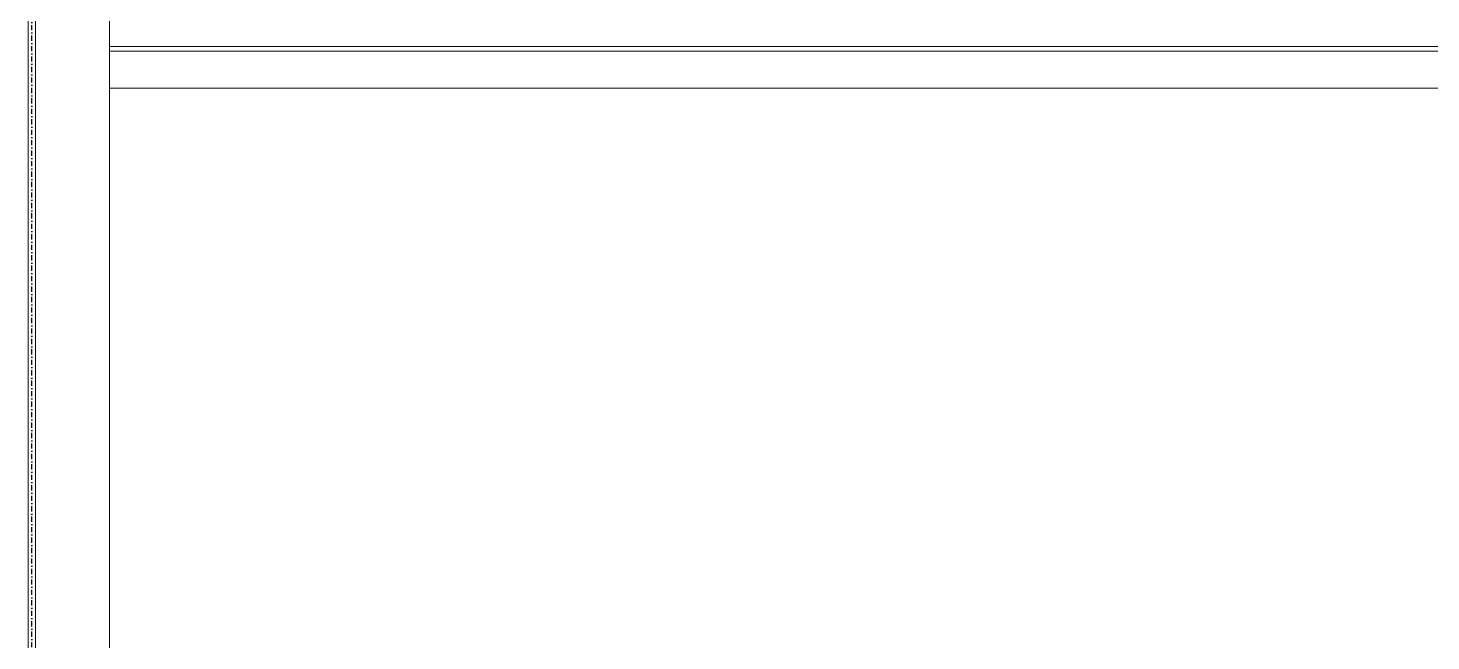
# Model space of a CAD drawing. Header units: millimetres. Extents: x 180139 to 245212, y -4005 to 9345.
# Drawn here: x 218147 to 219769, y -237 to 473 of the extents above; entities that cross this region are included whole.
import ezdxf

# ---------------------------------------------------------------- set-up
doc = ezdxf.new("R2010")
doc.units = ezdxf.units.MM
doc.linetypes.add('1_Čerchovaná 6_0mm', pattern=[12, 6, -3, 0, -3])
doc.layers.add('S-BEAM', color=7, linetype='Continuous', lineweight=9)
doc.layers.add('S-COLS', color=7, linetype='Continuous', lineweight=9)
doc.layers.add('S-GRID-1', color=9, linetype='1_Čerchovaná 6_0mm', lineweight=25, true_color=0x808080)

# ---------------------------------------------------------------- blocks, each defined once
blk = doc.blocks.new('Sloup IPE - IPE400-805084-B')
at = {"layer": 'S-COLS'}
for p, q in [((-146994.7, 3525), (-146994.7, -738)), ((-146986.1, -738), (-146986.1, 3525))]:
    blk.add_line(p, q, dxfattribs=at)
blk = doc.blocks.new('Sloup IPE - 387893-B')
at = {"layer": 'S-COLS'}
blk.add_line((-146900.4, -738), (-146900.4, 4185.3), dxfattribs=at)
blk = doc.blocks.new('IPE - IPE180-V27-B')
at = {"layer": 'S-BEAM'}
for p, q in [((-146900.4, 451.1), (-141523.3, 451.1)), ((-146900.4, 445.8), (-141523.3, 445.8))]:
    blk.add_line(p, q, dxfattribs=at)
blk = doc.blocks.new('IPE - 489591-B')
at = {"layer": 'S-BEAM'}
blk.add_line((-146900.4, 403), (-140982.9, 403), dxfattribs=at)

msp = doc.modelspace()

# ---------------------------------------------------------------- linework, layer by layer
at = {"layer": 'S-GRID-1'}
msp.add_line((218150.9, -2385.6), (218150.9, 7794.4), dxfattribs=at)

# ---------------------------------------------------------------- block references
at = {"layer": 'S-BEAM'}
for name in ['IPE - 489591-B', 'IPE - IPE180-V27-B']:
    msp.add_blockref(name, (365141.3, 0), dxfattribs=at)
at = {"layer": 'S-COLS'}
for name in ['Sloup IPE - 387893-B', 'Sloup IPE - IPE400-805084-B']:
    msp.add_blockref(name, (365141.3, 0), dxfattribs=at)

doc.saveas('drawing.dxf')
